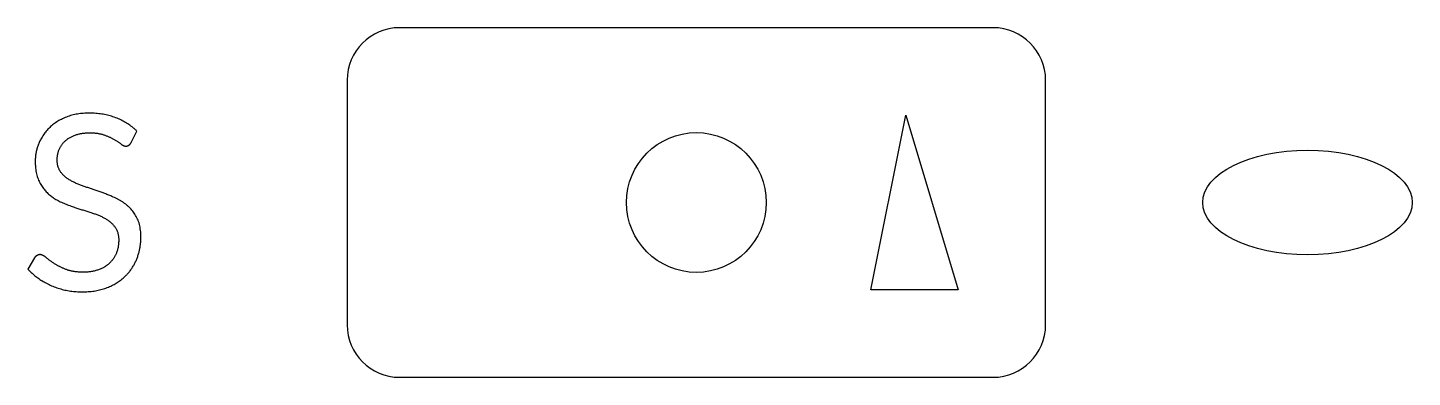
# Model space of a CAD drawing. Header units: millimetres. Extents: x -38.3 to 41, y -10 to 10.
import ezdxf

# ---------------------------------------------------------------- set-up
doc = ezdxf.new("R2010")
doc.units = ezdxf.units.MM

msp = doc.modelspace()

# ---------------------------------------------------------------- linework, layer by layer
for p, q in [((17, 10), (-17, 10)), ((-20, 7), (-20, -7)), ((20, -7), (20, 7)), ((10, -5), (12, 5)), ((12, 5), (15, -5)), ((-32.362, 3.437), (-32.034, 4.079)), ((-37.903, -3.165), (-38.294, -3.807)), ((15, -5), (10, -5)), ((-17, -10), (17, -10))]:
    msp.add_line(p, q)
msp.add_circle((0, 0), 4)
for centre, start, end in [((-17, 7), 90, 180), ((17, 7), 0, 90), ((-17, -7), 180, 270), ((17, -7), 270, 0)]:
    msp.add_arc(centre, 3, start, end)
msp.add_ellipse((35, 0), major_axis=(6, 0), ratio=0.5)
for points, knots in [([(-32.034, 4.079), (-32.551, 4.581), (-33.932, 5.112), (-35.516, 5.112), (-36.668, 4.651), (-37.449, 3.883), (-37.861, 2.893), (-37.861, 1.699), (-37.449, 0.799), (-36.779, 0.199), (-35.921, -0.178), (-35.021, -0.464), (-34.163, -0.736), (-33.493, -1.127), (-33.081, -1.706), (-33.081, -2.572), (-33.36, -3.241), (-33.883, -3.723), (-34.637, -3.988), (-35.698, -3.988), (-36.5, -3.674), (-37.066, -3.297), (-37.442, -2.983), (-37.687, -2.983), (-37.847, -3.088), (-37.903, -3.165)], [0, 0, 0, 0.039967, 0.079934, 0.115571, 0.151208, 0.186846, 0.222483, 0.26703, 0.311576, 0.356123, 0.400669, 0.445216, 0.489762, 0.534309, 0.578855, 0.61929, 0.659725, 0.700159, 0.740594, 0.789232, 0.837871, 0.88651, 0.935148, 0.967574, 1, 1, 1]), ([(-38.294, -3.807), (-37.729, -4.407), (-36.13, -5.112), (-34.365, -5.112), (-33.116, -4.623), (-32.258, -3.772), (-31.811, -2.62), (-31.811, -1.343), (-32.223, -0.492), (-32.9, 0.094), (-33.758, 0.478), (-34.658, 0.785), (-35.516, 1.071), (-36.193, 1.462), (-36.605, 2.013), (-36.605, 2.76), (-36.368, 3.325), (-35.9, 3.744), (-35.202, 3.988), (-34.267, 3.988), (-33.59, 3.751), (-33.109, 3.465), (-32.795, 3.227), (-32.565, 3.227), (-32.425, 3.332), (-32.362, 3.437)], [0, 0, 0, 0.05642, 0.112841, 0.159114, 0.205386, 0.251659, 0.297932, 0.341744, 0.385555, 0.429367, 0.473178, 0.51699, 0.560801, 0.604613, 0.648424, 0.682743, 0.717062, 0.751381, 0.7857, 0.822131, 0.858562, 0.894993, 0.931424, 0.965712, 1, 1, 1])]:
    msp.add_open_spline(points, degree=2, knots=knots)

doc.saveas('drawing.dxf')
